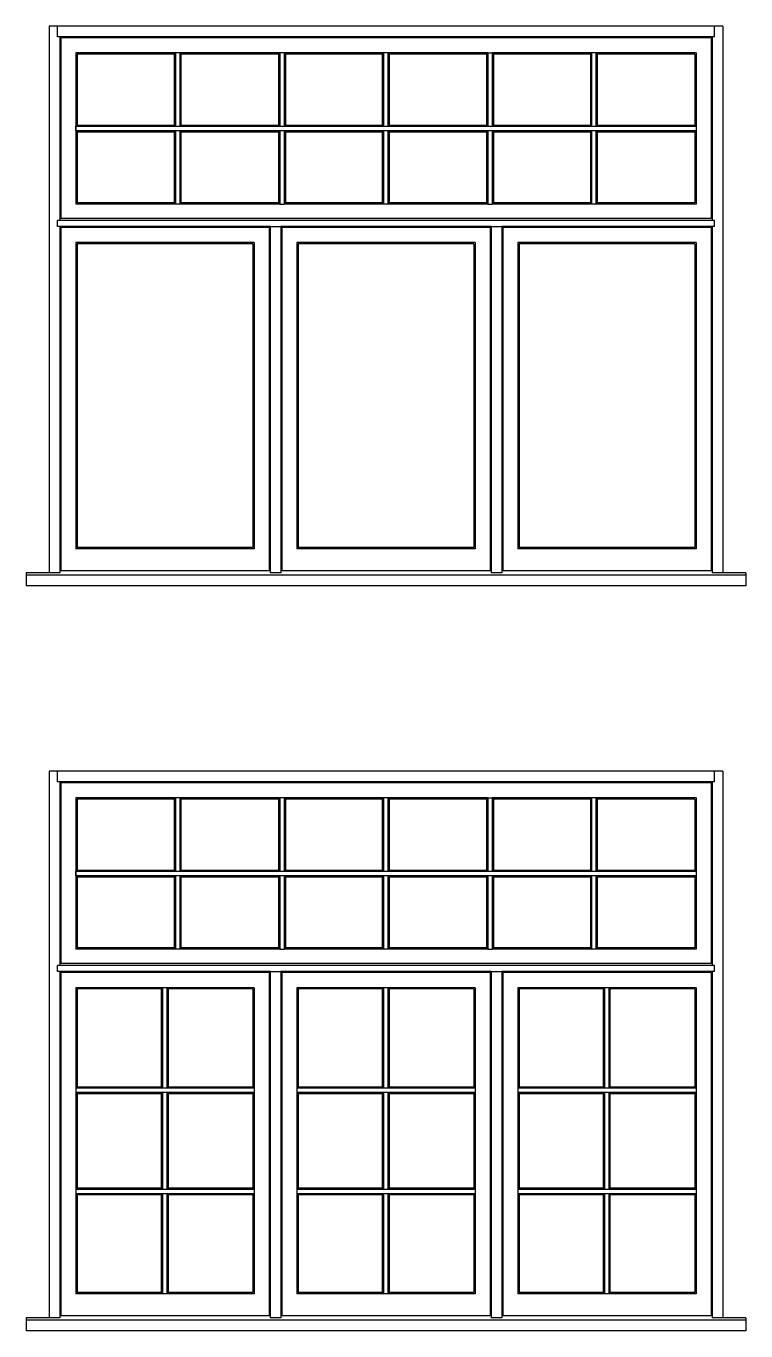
# Model space of a CAD drawing. Header units: inches. Extents: x 1985 to 11287, y 379 to 3234.
# Drawn here: x 9246.4 to 9339.7, y 1561.9 to 1730.9 of the extents above; entities that cross this region are included whole.
import ezdxf

# ---------------------------------------------------------------- set-up
doc = ezdxf.new("R2010")
doc.units = ezdxf.units.IN
doc.header["$MEASUREMENT"] = 0
doc.layers.add('elevation 99', color=7, linetype='CONTINUOUS')

msp = doc.modelspace()

# ---------------------------------------------------------------- linework, layer by layer
at = {"layer": 'elevation 99'}
for p, q in [((9249.411305, 1730.927162), (9249.411305, 1705.737557)), ((9279.411287, 1730.927162), (9249.411305, 1730.927162)), ((9250.473805, 1729.552161), (9250.473805, 1730.927162)), ((9278.036287, 1729.552161), (9250.473805, 1729.552161)), ((9250.786305, 1729.552161), (9250.786305, 1705.737557)), ((9335.59875, 1729.552161), (9273.536287, 1729.552161)), ((9308.036268, 1730.927162), (9278.036287, 1730.927162)), ((9336.66125, 1730.927162), (9306.661268, 1730.927162)), ((9335.28625, 1729.552161), (9335.28625, 1705.737557)), ((9335.59875, 1729.552161), (9335.59875, 1730.927162)), ((9336.66125, 1730.927162), (9336.66125, 1705.737557)), ((9250.929711, 1729.408475), (9250.929711, 1705.988024)), ((9277.892601, 1729.408475), (9250.929711, 1729.408475)), ((9335.142564, 1729.408475), (9273.679693, 1729.408475)), ((9335.142564, 1729.408475), (9335.142564, 1705.988024)), ((9252.875591, 1727.462875), (9252.875591, 1707.870966)), ((9279.281001, 1727.462875), (9252.875591, 1727.462875)), ((9253.036305, 1727.302161), (9253.036305, 1718.104421)), ((9265.635764, 1727.302161), (9253.036305, 1727.302161)), ((9265.635764, 1727.302161), (9265.796478, 1727.462875)), ((9265.635764, 1718.104421), (9265.635764, 1727.302161)), ((9265.796478, 1717.943706), (9265.796478, 1727.462875)), ((9266.350049, 1727.462875), (9266.510764, 1727.302161)), ((9266.350049, 1717.943706), (9266.350049, 1727.462875)), ((9279.120287, 1727.302161), (9266.510764, 1727.302161)), ((9266.510764, 1718.104421), (9266.510764, 1727.302161)), ((9279.120287, 1727.302161), (9279.281001, 1727.462875)), ((9279.120287, 1727.302161), (9279.120287, 1718.104421)), ((9279.281001, 1727.462875), (9279.281001, 1717.943706)), ((9306.237983, 1727.462875), (9279.281001, 1727.462875)), ((9279.834572, 1727.462875), (9279.834572, 1717.943706)), ((9279.834572, 1727.462875), (9279.995287, 1727.302161)), ((9279.995287, 1727.302161), (9279.995287, 1718.104421)), ((9292.594745, 1727.302161), (9279.995287, 1727.302161)), ((9292.594745, 1727.302161), (9292.75546, 1727.462875)), ((9292.594745, 1718.104421), (9292.594745, 1727.302161)), ((9292.75546, 1717.943706), (9292.75546, 1727.462875)), ((9293.309031, 1727.462875), (9293.469745, 1727.302161)), ((9293.309031, 1717.943706), (9293.309031, 1727.462875)), ((9306.077268, 1727.302161), (9293.469745, 1727.302161)), ((9293.469745, 1718.104421), (9293.469745, 1727.302161)), ((9306.077268, 1727.302161), (9306.237983, 1727.462875)), ((9306.077268, 1727.302161), (9306.077268, 1718.104421)), ((9306.237983, 1727.462875), (9306.237983, 1717.943706)), ((9306.237983, 1727.462875), (9306.791554, 1727.462875)), ((9306.791554, 1727.462875), (9306.791554, 1717.943706)), ((9333.196964, 1727.462875), (9306.791554, 1727.462875)), ((9306.791554, 1727.462875), (9306.952268, 1727.302161)), ((9306.952268, 1727.302161), (9306.952268, 1718.104421)), ((9319.551727, 1727.302161), (9306.952268, 1727.302161)), ((9319.551727, 1727.302161), (9319.712441, 1727.462875)), ((9319.551727, 1718.104421), (9319.551727, 1727.302161)), ((9319.712441, 1717.943706), (9319.712441, 1727.462875)), ((9320.266013, 1727.462875), (9320.426727, 1727.302161)), ((9320.266013, 1717.943706), (9320.266013, 1727.462875)), ((9333.03625, 1727.302161), (9320.426727, 1727.302161)), ((9320.426727, 1718.104421), (9320.426727, 1727.302161)), ((9333.03625, 1727.302161), (9333.03625, 1718.104421)), ((9333.196964, 1727.462875), (9333.196964, 1707.870966)), ((9253.036305, 1718.104421), (9252.875591, 1717.943706)), ((9252.875591, 1717.943706), (9265.796478, 1717.943706)), ((9252.875591, 1717.390135), (9252.875591, 1717.943706)), ((9253.036305, 1718.104421), (9265.635764, 1718.104421)), ((9265.635764, 1718.104421), (9265.796478, 1717.943706)), ((9265.796478, 1717.943706), (9266.350049, 1717.943706)), ((9266.510764, 1718.104421), (9266.350049, 1717.943706)), ((9266.350049, 1717.943706), (9279.281001, 1717.943706)), ((9266.510764, 1718.104421), (9279.120287, 1718.104421)), ((9279.120287, 1718.104421), (9279.281001, 1717.943706)), ((9279.281001, 1717.943706), (9279.834572, 1717.943706)), ((9279.995287, 1718.104421), (9279.834572, 1717.943706)), ((9279.834572, 1717.943706), (9292.75546, 1717.943706)), ((9279.995287, 1718.104421), (9292.594745, 1718.104421)), ((9292.594745, 1718.104421), (9292.75546, 1717.943706)), ((9292.75546, 1717.943706), (9293.309031, 1717.943706)), ((9293.469745, 1718.104421), (9293.309031, 1717.943706)), ((9293.309031, 1717.943706), (9306.237983, 1717.943706)), ((9293.469745, 1718.104421), (9306.077268, 1718.104421)), ((9306.077268, 1718.104421), (9306.237983, 1717.943706)), ((9306.237983, 1717.943706), (9306.791554, 1717.943706)), ((9306.952268, 1718.104421), (9306.791554, 1717.943706)), ((9306.791554, 1717.943706), (9319.712441, 1717.943706)), ((9306.952268, 1718.104421), (9319.551727, 1718.104421)), ((9319.551727, 1718.104421), (9319.712441, 1717.943706)), ((9319.712441, 1717.943706), (9320.266013, 1717.943706)), ((9320.426727, 1718.104421), (9320.266013, 1717.943706)), ((9320.266013, 1717.943706), (9333.196964, 1717.943706)), ((9320.426727, 1718.104421), (9333.03625, 1718.104421)), ((9333.03625, 1718.104421), (9333.196964, 1717.943706)), ((9252.875591, 1717.390135), (9265.796478, 1717.390135)), ((9252.875591, 1717.390135), (9253.036305, 1717.229421)), ((9253.036305, 1717.229421), (9253.036305, 1708.031681)), ((9253.036305, 1717.229421), (9265.635764, 1717.229421)), ((9265.635764, 1717.229421), (9265.796478, 1717.390135)), ((9265.635764, 1708.031681), (9265.635764, 1717.229421)), ((9265.796478, 1707.870966), (9265.796478, 1717.390135)), ((9265.796478, 1717.390135), (9266.350049, 1717.390135)), ((9266.350049, 1707.870966), (9266.350049, 1717.390135)), ((9266.350049, 1717.390135), (9279.281001, 1717.390135)), ((9266.510764, 1717.229421), (9266.350049, 1717.390135)), ((9266.510764, 1708.031681), (9266.510764, 1717.229421)), ((9266.510764, 1717.229421), (9279.120287, 1717.229421)), ((9279.281001, 1717.390135), (9279.120287, 1717.229421)), ((9279.120287, 1717.229421), (9279.120287, 1708.031681)), ((9279.281001, 1717.390135), (9279.834572, 1717.390135)), ((9279.281001, 1717.390135), (9279.281001, 1707.870966)), ((9279.834572, 1717.390135), (9292.75546, 1717.390135)), ((9279.834572, 1717.390135), (9279.995287, 1717.229421)), ((9279.834572, 1717.390135), (9279.834572, 1707.870966)), ((9279.995287, 1717.229421), (9279.995287, 1708.031681)), ((9279.995287, 1717.229421), (9292.594745, 1717.229421)), ((9292.594745, 1717.229421), (9292.75546, 1717.390135)), ((9292.594745, 1708.031681), (9292.594745, 1717.229421)), ((9292.75546, 1707.870966), (9292.75546, 1717.390135)), ((9292.75546, 1717.390135), (9293.309031, 1717.390135)), ((9293.309031, 1707.870966), (9293.309031, 1717.390135)), ((9293.309031, 1717.390135), (9306.237983, 1717.390135)), ((9293.469745, 1717.229421), (9293.309031, 1717.390135)), ((9293.469745, 1708.031681), (9293.469745, 1717.229421)), ((9293.469745, 1717.229421), (9306.077268, 1717.229421)), ((9306.237983, 1717.390135), (9306.077268, 1717.229421)), ((9306.077268, 1717.229421), (9306.077268, 1708.031681)), ((9306.237983, 1717.390135), (9306.791554, 1717.390135)), ((9306.237983, 1717.390135), (9306.237983, 1707.870966)), ((9306.791554, 1717.390135), (9319.712441, 1717.390135)), ((9306.791554, 1717.390135), (9306.952268, 1717.229421)), ((9306.791554, 1717.390135), (9306.791554, 1707.870966)), ((9306.952268, 1717.229421), (9306.952268, 1708.031681)), ((9306.952268, 1717.229421), (9319.551727, 1717.229421)), ((9319.551727, 1717.229421), (9319.712441, 1717.390135)), ((9319.551727, 1708.031681), (9319.551727, 1717.229421)), ((9319.712441, 1707.870966), (9319.712441, 1717.390135)), ((9319.712441, 1717.390135), (9320.266013, 1717.390135)), ((9320.266013, 1707.870966), (9320.266013, 1717.390135)), ((9320.266013, 1717.390135), (9333.196964, 1717.390135)), ((9320.426727, 1717.229421), (9320.266013, 1717.390135)), ((9320.426727, 1708.031681), (9320.426727, 1717.229421)), ((9320.426727, 1717.229421), (9333.03625, 1717.229421)), ((9333.196964, 1717.390135), (9333.03625, 1717.229421)), ((9333.03625, 1717.229421), (9333.03625, 1708.031681)), ((9279.281001, 1707.870966), (9252.875591, 1707.870966)), ((9265.635764, 1708.031681), (9253.036305, 1708.031681)), ((9265.635764, 1708.031681), (9265.796478, 1707.870966)), ((9266.510764, 1708.031681), (9266.350049, 1707.870966)), ((9279.120287, 1708.031681), (9266.510764, 1708.031681)), ((9279.120287, 1708.031681), (9279.281001, 1707.870966)), ((9279.281001, 1707.870966), (9279.834572, 1707.870966)), ((9279.834572, 1707.870966), (9279.995287, 1708.031681)), ((9306.237983, 1707.870966), (9279.834572, 1707.870966)), ((9292.594745, 1708.031681), (9279.995287, 1708.031681)), ((9292.594745, 1708.031681), (9292.75546, 1707.870966)), ((9293.469745, 1708.031681), (9293.309031, 1707.870966)), ((9306.077268, 1708.031681), (9293.469745, 1708.031681)), ((9306.077268, 1708.031681), (9306.237983, 1707.870966)), ((9306.237983, 1707.870966), (9306.791554, 1707.870966)), ((9306.791554, 1707.870966), (9306.952268, 1708.031681)), ((9333.196964, 1707.870966), (9306.791554, 1707.870966)), ((9319.551727, 1708.031681), (9306.952268, 1708.031681)), ((9319.551727, 1708.031681), (9319.712441, 1707.870966)), ((9320.426727, 1708.031681), (9320.266013, 1707.870966)), ((9333.03625, 1708.031681), (9320.426727, 1708.031681)), ((9277.892601, 1705.988024), (9250.929711, 1705.988024)), ((9335.142564, 1705.988024), (9273.679693, 1705.988024)), ((9249.411305, 1705.737557), (9249.411305, 1660.081251)), ((9278.036287, 1705.737557), (9250.473805, 1705.737557)), ((9250.473805, 1704.957356), (9250.473805, 1705.737557)), ((9278.036287, 1704.957356), (9250.473805, 1704.957356)), ((9250.786305, 1704.957356), (9250.786305, 1660.081251)), ((9250.929711, 1704.81367), (9250.929711, 1660.331718)), ((9277.892601, 1704.81367), (9250.929711, 1704.81367)), ((9335.59875, 1705.737557), (9273.536287, 1705.737557)), ((9277.892601, 1704.81367), (9277.892601, 1660.331718)), ((9278.036287, 1704.957356), (9278.036287, 1660.081251)), ((9278.036287, 1704.957356), (9278.036287, 1660.081251)), ((9278.036287, 1704.957356), (9279.411287, 1704.957356)), ((9279.411287, 1704.957356), (9279.411287, 1660.081251)), ((9279.411287, 1704.957356), (9279.411287, 1660.081251)), ((9306.661268, 1704.957356), (9279.411287, 1704.957356)), ((9279.554693, 1704.81367), (9279.554693, 1660.331718)), ((9306.517583, 1704.81367), (9279.554693, 1704.81367)), ((9306.517583, 1704.81367), (9306.517583, 1660.331718)), ((9306.661268, 1704.957356), (9306.661268, 1660.081251)), ((9306.661268, 1704.957356), (9306.661268, 1660.081251)), ((9306.661268, 1704.957356), (9308.036268, 1704.957356)), ((9308.036268, 1704.957356), (9308.036268, 1660.081251)), ((9308.036268, 1704.957356), (9308.036268, 1660.081251)), ((9335.59875, 1704.957356), (9308.036268, 1704.957356)), ((9308.179675, 1704.81367), (9308.179675, 1660.331718)), ((9335.142564, 1704.81367), (9308.179675, 1704.81367)), ((9335.142564, 1704.81367), (9335.142564, 1660.331718)), ((9335.28625, 1704.957356), (9335.28625, 1660.081251)), ((9335.59875, 1704.957356), (9335.59875, 1705.737557)), ((9336.66125, 1705.737557), (9336.66125, 1660.081251)), ((9252.875591, 1702.86807), (9252.875591, 1663.21466)), ((9275.947001, 1702.86807), (9252.875591, 1702.86807)), ((9253.036305, 1702.707356), (9253.036305, 1663.375374)), ((9275.786287, 1702.707356), (9253.036305, 1702.707356)), ((9275.786287, 1702.707356), (9275.786287, 1663.375374)), ((9275.947001, 1702.86807), (9275.947001, 1663.21466)), ((9281.500572, 1702.86807), (9281.500572, 1663.21466)), ((9304.571983, 1702.86807), (9281.500572, 1702.86807)), ((9281.661287, 1702.707356), (9281.661287, 1663.375374)), ((9304.411268, 1702.707356), (9281.661287, 1702.707356)), ((9304.411268, 1702.707356), (9304.411268, 1663.375374)), ((9304.571983, 1702.86807), (9304.571983, 1663.21466)), ((9310.125554, 1702.86807), (9310.125554, 1663.21466)), ((9333.196964, 1702.86807), (9310.125554, 1702.86807)), ((9310.286268, 1702.707356), (9310.286268, 1663.375374)), ((9333.03625, 1702.707356), (9310.286268, 1702.707356)), ((9333.03625, 1702.707356), (9333.03625, 1663.375374)), ((9333.196964, 1702.86807), (9333.196964, 1663.21466)), ((9275.947001, 1663.21466), (9252.875591, 1663.21466)), ((9275.786287, 1663.375374), (9253.036305, 1663.375374)), ((9304.571983, 1663.21466), (9281.500572, 1663.21466)), ((9304.411268, 1663.375374), (9281.661287, 1663.375374)), ((9333.196964, 1663.21466), (9310.125554, 1663.21466)), ((9333.03625, 1663.375374), (9310.286268, 1663.375374)), ((9277.892601, 1660.331718), (9250.929711, 1660.331718)), ((9306.517583, 1660.331718), (9279.554693, 1660.331718)), ((9335.142564, 1660.331718), (9308.179675, 1660.331718)), ((9250.786305, 1660.081251), (9246.411305, 1660.081251)), ((9246.411305, 1660.081251), (9246.411305, 1658.398508)), ((9282.411287, 1659.794719), (9246.411305, 1659.794719)), ((9311.036268, 1659.794719), (9275.036287, 1659.794719)), ((9279.411287, 1660.081251), (9278.036287, 1660.081251)), ((9339.66125, 1659.794719), (9303.661268, 1659.794719)), ((9308.036268, 1660.081251), (9306.661268, 1660.081251)), ((9339.66125, 1660.081251), (9335.28625, 1660.081251)), ((9339.66125, 1660.081251), (9339.66125, 1658.398508)), ((9282.411287, 1658.398508), (9246.411305, 1658.398508)), ((9311.036268, 1658.398508), (9275.036287, 1658.398508)), ((9339.66125, 1658.398508), (9303.661268, 1658.398508)), ((9249.411305, 1634.398516), (9249.411305, 1609.208911)), ((9280.245287, 1634.398516), (9249.411305, 1634.398516)), ((9250.473805, 1633.023515), (9250.473805, 1634.398516)), ((9307.202268, 1634.398516), (9278.870287, 1634.398516)), ((9336.66125, 1634.398516), (9305.827268, 1634.398516)), ((9335.59875, 1633.023515), (9335.59875, 1634.398516)), ((9336.66125, 1634.398516), (9336.66125, 1609.208911)), ((9335.59875, 1633.023515), (9250.473805, 1633.023515)), ((9250.786305, 1633.023515), (9250.786305, 1609.208911)), ((9250.929711, 1632.879829), (9250.929711, 1609.459378)), ((9335.142564, 1632.879829), (9250.929711, 1632.879829)), ((9335.142564, 1632.879829), (9335.142564, 1609.459378)), ((9335.28625, 1633.023515), (9335.28625, 1609.208911)), ((9252.875591, 1630.934229), (9252.875591, 1611.34232)), ((9279.281001, 1630.934229), (9252.875591, 1630.934229)), ((9253.036305, 1630.773515), (9253.036305, 1621.575775)), ((9265.635764, 1630.773515), (9253.036305, 1630.773515)), ((9265.635764, 1630.773515), (9265.796478, 1630.934229)), ((9265.635764, 1621.575775), (9265.635764, 1630.773515)), ((9265.796478, 1621.415061), (9265.796478, 1630.934229)), ((9266.350049, 1630.934229), (9266.510764, 1630.773515)), ((9266.350049, 1621.415061), (9266.350049, 1630.934229)), ((9279.120287, 1630.773515), (9266.510764, 1630.773515)), ((9266.510764, 1621.575775), (9266.510764, 1630.773515)), ((9279.120287, 1630.773515), (9279.281001, 1630.934229)), ((9279.120287, 1630.773515), (9279.120287, 1621.575775)), ((9279.281001, 1630.934229), (9279.281001, 1621.415061)), ((9306.237983, 1630.934229), (9279.281001, 1630.934229)), ((9279.834572, 1630.934229), (9279.834572, 1621.415061)), ((9279.834572, 1630.934229), (9279.995287, 1630.773515)), ((9279.995287, 1630.773515), (9279.995287, 1621.575775)), ((9292.594745, 1630.773515), (9279.995287, 1630.773515)), ((9292.594745, 1630.773515), (9292.75546, 1630.934229)), ((9292.594745, 1621.575775), (9292.594745, 1630.773515)), ((9292.75546, 1621.415061), (9292.75546, 1630.934229)), ((9293.309031, 1630.934229), (9293.469745, 1630.773515)), ((9293.309031, 1621.415061), (9293.309031, 1630.934229)), ((9306.077268, 1630.773515), (9293.469745, 1630.773515)), ((9293.469745, 1621.575775), (9293.469745, 1630.773515)), ((9306.077268, 1630.773515), (9306.237983, 1630.934229)), ((9306.077268, 1630.773515), (9306.077268, 1621.575775)), ((9306.237983, 1630.934229), (9306.237983, 1621.415061)), ((9306.237983, 1630.934229), (9306.791554, 1630.934229)), ((9306.791554, 1630.934229), (9306.791554, 1621.415061)), ((9333.196964, 1630.934229), (9306.791554, 1630.934229)), ((9306.791554, 1630.934229), (9306.952268, 1630.773515)), ((9306.952268, 1630.773515), (9306.952268, 1621.575775)), ((9319.551727, 1630.773515), (9306.952268, 1630.773515)), ((9319.551727, 1630.773515), (9319.712441, 1630.934229)), ((9319.551727, 1621.575775), (9319.551727, 1630.773515)), ((9319.712441, 1621.415061), (9319.712441, 1630.934229)), ((9320.266013, 1630.934229), (9320.426727, 1630.773515)), ((9320.266013, 1621.415061), (9320.266013, 1630.934229)), ((9333.03625, 1630.773515), (9320.426727, 1630.773515)), ((9320.426727, 1621.575775), (9320.426727, 1630.773515)), ((9333.03625, 1630.773515), (9333.03625, 1621.575775)), ((9333.196964, 1630.934229), (9333.196964, 1611.34232)), ((9253.036305, 1621.575775), (9252.875591, 1621.415061)), ((9252.875591, 1621.415061), (9265.796478, 1621.415061)), ((9252.875591, 1620.861489), (9252.875591, 1621.415061)), ((9253.036305, 1621.575775), (9265.635764, 1621.575775)), ((9265.635764, 1621.575775), (9265.796478, 1621.415061)), ((9265.796478, 1621.415061), (9266.350049, 1621.415061)), ((9266.510764, 1621.575775), (9266.350049, 1621.415061)), ((9266.350049, 1621.415061), (9279.281001, 1621.415061)), ((9266.510764, 1621.575775), (9279.120287, 1621.575775)), ((9279.120287, 1621.575775), (9279.281001, 1621.415061)), ((9279.281001, 1621.415061), (9279.834572, 1621.415061)), ((9279.995287, 1621.575775), (9279.834572, 1621.415061)), ((9279.834572, 1621.415061), (9292.75546, 1621.415061)), ((9279.995287, 1621.575775), (9292.594745, 1621.575775)), ((9292.594745, 1621.575775), (9292.75546, 1621.415061)), ((9292.75546, 1621.415061), (9293.309031, 1621.415061)), ((9293.469745, 1621.575775), (9293.309031, 1621.415061)), ((9293.309031, 1621.415061), (9306.237983, 1621.415061)), ((9293.469745, 1621.575775), (9306.077268, 1621.575775)), ((9306.077268, 1621.575775), (9306.237983, 1621.415061)), ((9306.237983, 1621.415061), (9306.791554, 1621.415061)), ((9306.952268, 1621.575775), (9306.791554, 1621.415061)), ((9306.791554, 1621.415061), (9319.712441, 1621.415061)), ((9306.952268, 1621.575775), (9319.551727, 1621.575775)), ((9319.551727, 1621.575775), (9319.712441, 1621.415061)), ((9319.712441, 1621.415061), (9320.266013, 1621.415061)), ((9320.426727, 1621.575775), (9320.266013, 1621.415061)), ((9320.266013, 1621.415061), (9333.196964, 1621.415061)), ((9320.426727, 1621.575775), (9333.03625, 1621.575775)), ((9333.03625, 1621.575775), (9333.196964, 1621.415061)), ((9252.875591, 1620.861489), (9265.796478, 1620.861489)), ((9252.875591, 1620.861489), (9253.036305, 1620.700775)), ((9253.036305, 1620.700775), (9253.036305, 1611.503035)), ((9253.036305, 1620.700775), (9265.635764, 1620.700775)), ((9265.635764, 1620.700775), (9265.796478, 1620.861489)), ((9265.635764, 1611.503035), (9265.635764, 1620.700775)), ((9265.796478, 1611.34232), (9265.796478, 1620.861489)), ((9265.796478, 1620.861489), (9266.350049, 1620.861489)), ((9266.350049, 1611.34232), (9266.350049, 1620.861489)), ((9266.350049, 1620.861489), (9279.281001, 1620.861489)), ((9266.510764, 1620.700775), (9266.350049, 1620.861489)), ((9266.510764, 1611.503035), (9266.510764, 1620.700775)), ((9266.510764, 1620.700775), (9279.120287, 1620.700775)), ((9279.281001, 1620.861489), (9279.120287, 1620.700775)), ((9279.120287, 1620.700775), (9279.120287, 1611.503035)), ((9279.281001, 1620.861489), (9279.834572, 1620.861489)), ((9279.281001, 1620.861489), (9279.281001, 1611.34232)), ((9279.834572, 1620.861489), (9292.75546, 1620.861489)), ((9279.834572, 1620.861489), (9279.995287, 1620.700775)), ((9279.834572, 1620.861489), (9279.834572, 1611.34232)), ((9279.995287, 1620.700775), (9279.995287, 1611.503035)), ((9279.995287, 1620.700775), (9292.594745, 1620.700775)), ((9292.594745, 1620.700775), (9292.75546, 1620.861489)), ((9292.594745, 1611.503035), (9292.594745, 1620.700775)), ((9292.75546, 1611.34232), (9292.75546, 1620.861489)), ((9292.75546, 1620.861489), (9293.309031, 1620.861489)), ((9293.309031, 1611.34232), (9293.309031, 1620.861489)), ((9293.309031, 1620.861489), (9306.237983, 1620.861489)), ((9293.469745, 1620.700775), (9293.309031, 1620.861489)), ((9293.469745, 1611.503035), (9293.469745, 1620.700775)), ((9293.469745, 1620.700775), (9306.077268, 1620.700775)), ((9306.237983, 1620.861489), (9306.077268, 1620.700775)), ((9306.077268, 1620.700775), (9306.077268, 1611.503035)), ((9306.237983, 1620.861489), (9306.791554, 1620.861489)), ((9306.237983, 1620.861489), (9306.237983, 1611.34232)), ((9306.791554, 1620.861489), (9319.712441, 1620.861489)), ((9306.791554, 1620.861489), (9306.952268, 1620.700775)), ((9306.791554, 1620.861489), (9306.791554, 1611.34232)), ((9306.952268, 1620.700775), (9306.952268, 1611.503035)), ((9306.952268, 1620.700775), (9319.551727, 1620.700775)), ((9319.551727, 1620.700775), (9319.712441, 1620.861489)), ((9319.551727, 1611.503035), (9319.551727, 1620.700775)), ((9319.712441, 1611.34232), (9319.712441, 1620.861489)), ((9319.712441, 1620.861489), (9320.266013, 1620.861489)), ((9320.266013, 1611.34232), (9320.266013, 1620.861489)), ((9320.266013, 1620.861489), (9333.196964, 1620.861489)), ((9320.426727, 1620.700775), (9320.266013, 1620.861489)), ((9320.426727, 1611.503035), (9320.426727, 1620.700775)), ((9320.426727, 1620.700775), (9333.03625, 1620.700775)), ((9333.196964, 1620.861489), (9333.03625, 1620.700775)), ((9333.03625, 1620.700775), (9333.03625, 1611.503035)), ((9279.281001, 1611.34232), (9252.875591, 1611.34232)), ((9265.635764, 1611.503035), (9253.036305, 1611.503035)), ((9265.635764, 1611.503035), (9265.796478, 1611.34232)), ((9266.510764, 1611.503035), (9266.350049, 1611.34232)), ((9279.120287, 1611.503035), (9266.510764, 1611.503035)), ((9279.120287, 1611.503035), (9279.281001, 1611.34232)), ((9279.281001, 1611.34232), (9279.834572, 1611.34232)), ((9279.834572, 1611.34232), (9279.995287, 1611.503035)), ((9306.237983, 1611.34232), (9279.834572, 1611.34232)), ((9292.594745, 1611.503035), (9279.995287, 1611.503035)), ((9292.594745, 1611.503035), (9292.75546, 1611.34232)), ((9293.469745, 1611.503035), (9293.309031, 1611.34232)), ((9306.077268, 1611.503035), (9293.469745, 1611.503035)), ((9306.077268, 1611.503035), (9306.237983, 1611.34232)), ((9306.237983, 1611.34232), (9306.791554, 1611.34232)), ((9306.791554, 1611.34232), (9306.952268, 1611.503035)), ((9333.196964, 1611.34232), (9306.791554, 1611.34232)), ((9319.551727, 1611.503035), (9306.952268, 1611.503035)), ((9319.551727, 1611.503035), (9319.712441, 1611.34232)), ((9320.426727, 1611.503035), (9320.266013, 1611.34232)), ((9333.03625, 1611.503035), (9320.426727, 1611.503035)), ((9335.142564, 1609.459378), (9250.929711, 1609.459378)), ((9249.411305, 1609.208911), (9249.411305, 1563.552605)), ((9250.473805, 1608.42871), (9250.473805, 1609.208911)), ((9335.59875, 1609.208911), (9250.473805, 1609.208911)), ((9278.036287, 1608.42871), (9250.473805, 1608.42871)), ((9250.786305, 1608.42871), (9250.786305, 1563.552605)), ((9250.929711, 1608.285024), (9250.929711, 1563.803072)), ((9277.892601, 1608.285024), (9250.929711, 1608.285024)), ((9277.892601, 1608.285024), (9277.892601, 1563.803072)), ((9278.036287, 1608.42871), (9278.036287, 1563.552605)), ((9278.036287, 1608.42871), (9278.036287, 1563.552605)), ((9278.036287, 1608.42871), (9279.411287, 1608.42871)), ((9279.411287, 1608.42871), (9279.411287, 1563.552605)), ((9279.411287, 1608.42871), (9279.411287, 1563.552605)), ((9306.661268, 1608.42871), (9279.411287, 1608.42871)), ((9279.554693, 1608.285024), (9279.554693, 1563.803072)), ((9306.517583, 1608.285024), (9279.554693, 1608.285024)), ((9306.517583, 1608.285024), (9306.517583, 1563.803072)), ((9306.661268, 1608.42871), (9306.661268, 1563.552605)), ((9306.661268, 1608.42871), (9306.661268, 1563.552605)), ((9306.661268, 1608.42871), (9308.036268, 1608.42871)), ((9308.036268, 1608.42871), (9308.036268, 1563.552605)), ((9308.036268, 1608.42871), (9308.036268, 1563.552605)), ((9335.59875, 1608.42871), (9308.036268, 1608.42871)), ((9308.179675, 1608.285024), (9308.179675, 1563.803072)), ((9335.142564, 1608.285024), (9308.179675, 1608.285024)), ((9335.142564, 1608.285024), (9335.142564, 1563.803072)), ((9335.28625, 1608.42871), (9335.28625, 1563.552605)), ((9335.59875, 1608.42871), (9335.59875, 1609.208911)), ((9336.66125, 1609.208911), (9336.66125, 1563.552605)), ((9252.875591, 1606.339424), (9252.875591, 1566.686014)), ((9275.947001, 1606.339424), (9252.875591, 1606.339424)), ((9253.036305, 1606.17871), (9253.036305, 1593.510581)), ((9263.968764, 1606.17871), (9253.036305, 1606.17871)), ((9263.968764, 1606.17871), (9264.129478, 1606.339424)), ((9263.968764, 1593.510581), (9263.968764, 1606.17871)), ((9264.129478, 1593.349867), (9264.129478, 1606.339424)), ((9264.683049, 1606.339424), (9264.843764, 1606.17871)), ((9264.683049, 1593.349867), (9264.683049, 1606.339424)), ((9275.786287, 1606.17871), (9264.843764, 1606.17871)), ((9264.843764, 1593.510581), (9264.843764, 1606.17871)), ((9275.786287, 1606.17871), (9275.786287, 1593.510581)), ((9275.947001, 1606.339424), (9275.947001, 1566.686014)), ((9281.500572, 1606.339424), (9281.500572, 1566.686014)), ((9304.571983, 1606.339424), (9281.500572, 1606.339424)), ((9281.661287, 1606.17871), (9281.661287, 1593.510581)), ((9292.593745, 1606.17871), (9281.661287, 1606.17871)), ((9292.593745, 1606.17871), (9292.75446, 1606.339424)), ((9292.593745, 1593.510581), (9292.593745, 1606.17871)), ((9292.75446, 1593.349867), (9292.75446, 1606.339424)), ((9293.308031, 1606.339424), (9293.468745, 1606.17871)), ((9293.308031, 1593.349867), (9293.308031, 1606.339424)), ((9304.411268, 1606.17871), (9293.468745, 1606.17871)), ((9293.468745, 1593.510581), (9293.468745, 1606.17871)), ((9304.411268, 1606.17871), (9304.411268, 1593.510581)), ((9304.571983, 1606.339424), (9304.571983, 1566.686014)), ((9310.125554, 1606.339424), (9310.125554, 1566.686014)), ((9333.196964, 1606.339424), (9310.125554, 1606.339424)), ((9310.286268, 1606.17871), (9310.286268, 1593.510581)), ((9321.218727, 1606.17871), (9310.286268, 1606.17871)), ((9321.218727, 1606.17871), (9321.379441, 1606.339424)), ((9321.218727, 1593.510581), (9321.218727, 1606.17871)), ((9321.379441, 1593.349867), (9321.379441, 1606.339424)), ((9321.933013, 1606.339424), (9322.093727, 1606.17871)), ((9321.933013, 1593.349867), (9321.933013, 1606.339424)), ((9333.03625, 1606.17871), (9322.093727, 1606.17871)), ((9322.093727, 1593.510581), (9322.093727, 1606.17871)), ((9333.03625, 1606.17871), (9333.03625, 1593.510581)), ((9333.196964, 1606.339424), (9333.196964, 1566.686014)), ((9253.036305, 1593.510581), (9252.875591, 1593.349867)), ((9252.875591, 1593.349867), (9264.129478, 1593.349867)), ((9252.875591, 1592.796296), (9264.129478, 1592.796296)), ((9252.875591, 1592.796296), (9253.036305, 1592.635581)), ((9253.036305, 1593.510581), (9263.968764, 1593.510581)), ((9253.036305, 1592.635581), (9253.036305, 1580.399921)), ((9253.036305, 1592.635581), (9263.968764, 1592.635581)), ((9263.968764, 1593.510581), (9264.129478, 1593.349867)), ((9263.968764, 1592.635581), (9264.129478, 1592.796296)), ((9263.968764, 1580.399921), (9263.968764, 1592.635581)), ((9264.129478, 1593.349867), (9264.683049, 1593.349867)), ((9264.129478, 1592.796296), (9264.683049, 1592.796296)), ((9264.129478, 1580.239206), (9264.129478, 1592.796296)), ((9264.843764, 1593.510581), (9264.683049, 1593.349867)), ((9264.683049, 1593.349867), (9275.947001, 1593.349867)), ((9264.683049, 1592.796296), (9275.947001, 1592.796296)), ((9264.843764, 1592.635581), (9264.683049, 1592.796296)), ((9264.683049, 1580.239206), (9264.683049, 1592.796296)), ((9264.843764, 1593.510581), (9275.786287, 1593.510581)), ((9264.843764, 1580.399921), (9264.843764, 1592.635581)), ((9264.843764, 1592.635581), (9275.786287, 1592.635581)), ((9275.786287, 1593.510581), (9275.947001, 1593.349867)), ((9275.947001, 1592.796296), (9275.786287, 1592.635581)), ((9275.786287, 1592.635581), (9275.786287, 1580.399921)), ((9281.661287, 1593.510581), (9281.500572, 1593.349867)), ((9281.500572, 1593.349867), (9292.75446, 1593.349867)), ((9281.500572, 1592.796296), (9292.75446, 1592.796296)), ((9281.500572, 1592.796296), (9281.661287, 1592.635581)), ((9281.661287, 1593.510581), (9292.593745, 1593.510581)), ((9281.661287, 1592.635581), (9281.661287, 1580.399921)), ((9281.661287, 1592.635581), (9292.593745, 1592.635581)), ((9292.593745, 1593.510581), (9292.75446, 1593.349867)), ((9292.593745, 1592.635581), (9292.75446, 1592.796296)), ((9292.593745, 1580.399921), (9292.593745, 1592.635581)), ((9292.75446, 1593.349867), (9293.308031, 1593.349867)), ((9292.75446, 1592.796296), (9293.308031, 1592.796296)), ((9292.75446, 1580.239206), (9292.75446, 1592.796296)), ((9293.468745, 1593.510581), (9293.308031, 1593.349867)), ((9293.308031, 1593.349867), (9304.571983, 1593.349867)), ((9293.308031, 1592.796296), (9304.571983, 1592.796296)), ((9293.468745, 1592.635581), (9293.308031, 1592.796296)), ((9293.308031, 1580.239206), (9293.308031, 1592.796296)), ((9293.468745, 1593.510581), (9304.411268, 1593.510581)), ((9293.468745, 1580.399921), (9293.468745, 1592.635581)), ((9293.468745, 1592.635581), (9304.411268, 1592.635581)), ((9304.411268, 1593.510581), (9304.571983, 1593.349867)), ((9304.571983, 1592.796296), (9304.411268, 1592.635581)), ((9304.411268, 1592.635581), (9304.411268, 1580.399921)), ((9310.286268, 1593.510581), (9310.125554, 1593.349867)), ((9310.125554, 1593.349867), (9321.379441, 1593.349867)), ((9310.125554, 1592.796296), (9321.379441, 1592.796296)), ((9310.125554, 1592.796296), (9310.286268, 1592.635581)), ((9310.286268, 1593.510581), (9321.218727, 1593.510581)), ((9310.286268, 1592.635581), (9310.286268, 1580.399921)), ((9310.286268, 1592.635581), (9321.218727, 1592.635581)), ((9321.218727, 1593.510581), (9321.379441, 1593.349867)), ((9321.218727, 1592.635581), (9321.379441, 1592.796296)), ((9321.218727, 1580.399921), (9321.218727, 1592.635581)), ((9321.379441, 1593.349867), (9321.933013, 1593.349867)), ((9321.379441, 1592.796296), (9321.933013, 1592.796296)), ((9321.379441, 1580.239206), (9321.379441, 1592.796296)), ((9322.093727, 1593.510581), (9321.933013, 1593.349867)), ((9321.933013, 1593.349867), (9333.196964, 1593.349867)), ((9321.933013, 1592.796296), (9333.196964, 1592.796296)), ((9322.093727, 1592.635581), (9321.933013, 1592.796296)), ((9321.933013, 1580.239206), (9321.933013, 1592.796296)), ((9322.093727, 1593.510581), (9333.03625, 1593.510581)), ((9322.093727, 1580.399921), (9322.093727, 1592.635581)), ((9322.093727, 1592.635581), (9333.03625, 1592.635581)), ((9333.03625, 1593.510581), (9333.196964, 1593.349867)), ((9333.196964, 1592.796296), (9333.03625, 1592.635581)), ((9333.03625, 1592.635581), (9333.03625, 1580.399921)), ((9253.036305, 1580.399921), (9252.875591, 1580.239206)), ((9252.875591, 1580.239206), (9264.129478, 1580.239206)), ((9252.875591, 1579.685635), (9264.129478, 1579.685635)), ((9252.875591, 1579.685635), (9253.036305, 1579.524921)), ((9253.036305, 1580.399921), (9263.968764, 1580.399921)), ((9253.036305, 1579.524921), (9253.036305, 1566.846728)), ((9253.036305, 1579.524921), (9263.968764, 1579.524921)), ((9263.968764, 1580.399921), (9264.129478, 1580.239206)), ((9263.968764, 1579.524921), (9264.129478, 1579.685635)), ((9263.968764, 1566.846728), (9263.968764, 1579.524921)), ((9264.129478, 1580.239206), (9264.683049, 1580.239206)), ((9264.129478, 1566.686014), (9264.129478, 1579.685635)), ((9264.129478, 1579.685635), (9264.683049, 1579.685635)), ((9264.843764, 1580.399921), (9264.683049, 1580.239206)), ((9264.683049, 1580.239206), (9275.947001, 1580.239206)), ((9264.683049, 1566.686014), (9264.683049, 1579.685635)), ((9264.683049, 1579.685635), (9275.947001, 1579.685635)), ((9264.843764, 1579.524921), (9264.683049, 1579.685635)), ((9264.843764, 1580.399921), (9275.786287, 1580.399921)), ((9264.843764, 1566.846728), (9264.843764, 1579.524921)), ((9264.843764, 1579.524921), (9275.786287, 1579.524921)), ((9275.786287, 1580.399921), (9275.947001, 1580.239206)), ((9275.947001, 1579.685635), (9275.786287, 1579.524921)), ((9275.786287, 1579.524921), (9275.786287, 1566.846728)), ((9281.661287, 1580.399921), (9281.500572, 1580.239206)), ((9281.500572, 1580.239206), (9292.75446, 1580.239206)), ((9281.500572, 1579.685635), (9292.75446, 1579.685635)), ((9281.500572, 1579.685635), (9281.661287, 1579.524921)), ((9281.661287, 1580.399921), (9292.593745, 1580.399921)), ((9281.661287, 1579.524921), (9281.661287, 1566.846728)), ((9281.661287, 1579.524921), (9292.593745, 1579.524921)), ((9292.593745, 1580.399921), (9292.75446, 1580.239206)), ((9292.593745, 1579.524921), (9292.75446, 1579.685635)), ((9292.593745, 1566.846728), (9292.593745, 1579.524921)), ((9292.75446, 1580.239206), (9293.308031, 1580.239206)), ((9292.75446, 1566.686014), (9292.75446, 1579.685635)), ((9292.75446, 1579.685635), (9293.308031, 1579.685635)), ((9293.468745, 1580.399921), (9293.308031, 1580.239206)), ((9293.308031, 1580.239206), (9304.571983, 1580.239206)), ((9293.308031, 1566.686014), (9293.308031, 1579.685635)), ((9293.308031, 1579.685635), (9304.571983, 1579.685635)), ((9293.468745, 1579.524921), (9293.308031, 1579.685635)), ((9293.468745, 1580.399921), (9304.411268, 1580.399921)), ((9293.468745, 1566.846728), (9293.468745, 1579.524921)), ((9293.468745, 1579.524921), (9304.411268, 1579.524921)), ((9304.411268, 1580.399921), (9304.571983, 1580.239206)), ((9304.571983, 1579.685635), (9304.411268, 1579.524921)), ((9304.411268, 1579.524921), (9304.411268, 1566.846728)), ((9310.286268, 1580.399921), (9310.125554, 1580.239206)), ((9310.125554, 1580.239206), (9321.379441, 1580.239206)), ((9310.125554, 1579.685635), (9321.379441, 1579.685635)), ((9310.125554, 1579.685635), (9310.286268, 1579.524921)), ((9310.286268, 1580.399921), (9321.218727, 1580.399921)), ((9310.286268, 1579.524921), (9310.286268, 1566.846728)), ((9310.286268, 1579.524921), (9321.218727, 1579.524921)), ((9321.218727, 1580.399921), (9321.379441, 1580.239206)), ((9321.218727, 1579.524921), (9321.379441, 1579.685635)), ((9321.218727, 1566.846728), (9321.218727, 1579.524921)), ((9321.379441, 1580.239206), (9321.933013, 1580.239206)), ((9321.379441, 1566.686014), (9321.379441, 1579.685635)), ((9321.379441, 1579.685635), (9321.933013, 1579.685635)), ((9322.093727, 1580.399921), (9321.933013, 1580.239206)), ((9321.933013, 1580.239206), (9333.196964, 1580.239206)), ((9321.933013, 1566.686014), (9321.933013, 1579.685635)), ((9321.933013, 1579.685635), (9333.196964, 1579.685635)), ((9322.093727, 1579.524921), (9321.933013, 1579.685635)), ((9322.093727, 1580.399921), (9333.03625, 1580.399921)), ((9322.093727, 1566.846728), (9322.093727, 1579.524921)), ((9322.093727, 1579.524921), (9333.03625, 1579.524921)), ((9333.03625, 1580.399921), (9333.196964, 1580.239206)), ((9333.196964, 1579.685635), (9333.03625, 1579.524921)), ((9333.03625, 1579.524921), (9333.03625, 1566.846728)), ((9275.947001, 1566.686014), (9252.875591, 1566.686014)), ((9263.968764, 1566.846728), (9253.036305, 1566.846728)), ((9263.968764, 1566.846728), (9264.129478, 1566.686014)), ((9264.843764, 1566.846728), (9264.683049, 1566.686014)), ((9275.786287, 1566.846728), (9264.843764, 1566.846728)), ((9304.571983, 1566.686014), (9281.500572, 1566.686014)), ((9292.593745, 1566.846728), (9281.661287, 1566.846728)), ((9292.593745, 1566.846728), (9292.75446, 1566.686014)), ((9293.468745, 1566.846728), (9293.308031, 1566.686014)), ((9304.411268, 1566.846728), (9293.468745, 1566.846728)), ((9333.196964, 1566.686014), (9310.125554, 1566.686014)), ((9321.218727, 1566.846728), (9310.286268, 1566.846728)), ((9321.218727, 1566.846728), (9321.379441, 1566.686014)), ((9322.093727, 1566.846728), (9321.933013, 1566.686014)), ((9333.03625, 1566.846728), (9322.093727, 1566.846728)), ((9277.892601, 1563.803072), (9250.929711, 1563.803072)), ((9306.517583, 1563.803072), (9279.554693, 1563.803072)), ((9335.142564, 1563.803072), (9308.179675, 1563.803072)), ((9250.786305, 1563.552605), (9246.411305, 1563.552605)), ((9246.411305, 1563.552605), (9246.411305, 1561.869862)), ((9282.411287, 1563.266073), (9246.411305, 1563.266073)), ((9311.036268, 1563.266073), (9275.036287, 1563.266073)), ((9279.411287, 1563.552605), (9278.036287, 1563.552605)), ((9339.66125, 1563.266073), (9303.661268, 1563.266073)), ((9308.036268, 1563.552605), (9306.661268, 1563.552605)), ((9339.66125, 1563.552605), (9335.28625, 1563.552605)), ((9339.66125, 1563.552605), (9339.66125, 1561.869862)), ((9282.411287, 1561.869862), (9246.411305, 1561.869862)), ((9311.036268, 1561.869862), (9275.036287, 1561.869862)), ((9339.66125, 1561.869862), (9303.661268, 1561.869862))]:
    msp.add_line(p, q, dxfattribs=at)

doc.saveas('drawing.dxf')
